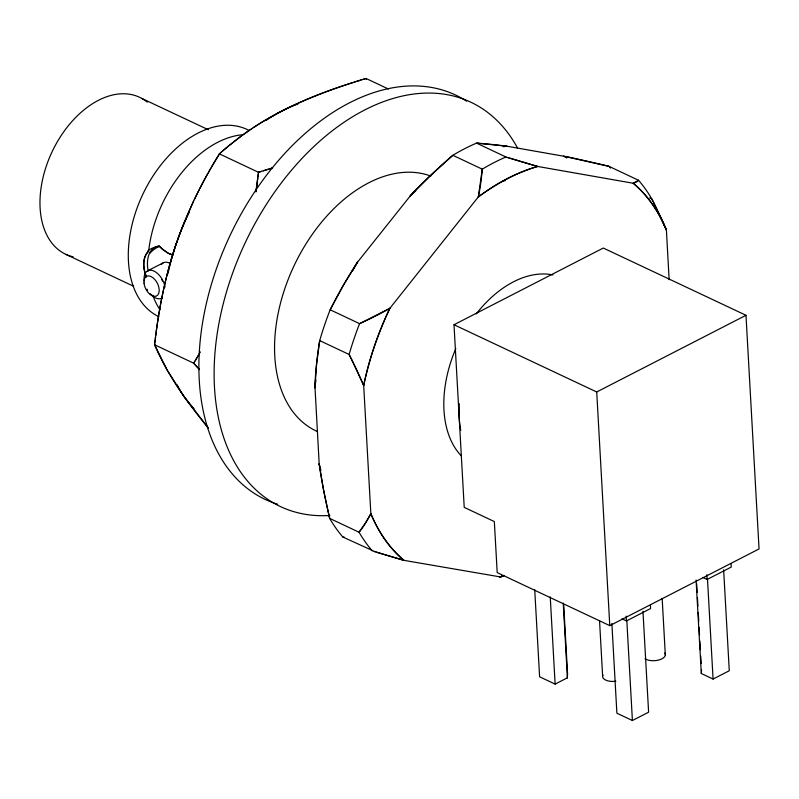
<?xml version="1.0" encoding="UTF-8"?>
<svg xmlns="http://www.w3.org/2000/svg" width="799" height="799" viewBox="0 0 799 799"><rect width="100%" height="100%" fill="white"/><g stroke="black" fill="none" stroke-linecap="round" stroke-linejoin="round"><path stroke-width="1.2" d="M314.976 386.906L319.181 463.869L323.605 490.196L329.637 518.371A233.388 150.631 -64.8 0 0 342.861 537.028L375.091 551.749M410.946 195.076L357.692 261.942L343.54 285.013L330.157 309.782A233.388 150.631 -64.8 0 0 319.7 340.604L316.584 364.474L314.936 387.934A214.322 138.327 -64.8 0 1 315.895 380.104M315.026 385.887L315.066 384.888M481.977 172.604L482.266 169.168A233.388 150.631 -64.8 0 1 505.947 156.994L508.753 157.852M157.922 352.239L154.577 344.759L154.696 343.67M258.347 173.383L258.467 172.284L272.659 167.88L271.57 168.229M183.101 395.185L166.921 369.617L154.577 344.759L156.175 331.935A409.897 308.354 -80 0 1 161.977 296.988M259.445 171.995L258.467 172.284L257.947 176.709M154.826 342.571L155.096 340.344M258.217 174.482L256.869 185.108M155.236 339.225L155.515 336.958M257.807 177.827L255.91 191.93M155.665 335.81L155.965 333.503M156.125 332.334C160.229 301.573 166.731 271.061 176.939 241.727M500.314 576.918L403.984 560.359C389.173 547.864 378.267 531.415 370.846 513.627L363.685 385.498C369.298 358.821 378.217 332.913 389.882 308.284L478.311 196.944C496.279 183.66 516.144 172.774 537.647 166.452L633.227 183.251L638.571 180.294A233.388 150.631 -64.8 0 1 651.804 198.941L653.742 202.756A264.589 154.846 62.8 0 1 666.396 229.972L669.143 279.73M176.09 244.184L181.573 229.063M177.358 240.519C188.194 210.007 202.537 180.624 219.915 153.368M181.992 227.975L193.658 200.939M194.367 199.45L199.141 189.782M374.292 551.51L403.984 560.359A222.382 143.52 -64.8 0 1 370.846 513.627L365.403 523.165L359.061 532.244A233.388 150.631 -64.8 0 0 372.284 550.891M199.8 188.494L204.894 178.846M205.513 177.718L207.94 173.323M208.529 172.264L210.886 168.11M211.475 167.101L214.342 162.187M199.84 352.928L200.409 351.95M198.701 354.866L199.271 353.897M199.41 353.647L193.688 363.195L199.251 369.358M198.132 355.825L195.336 360.489M214.911 161.228L219.355 153.857L228.314 146.177M194.786 361.398L193.688 363.195L194.327 363.895M478.241 143.251L476.524 143.131A233.388 150.631 -64.8 0 0 452.843 155.296L430.311 175.76L410.097 195.965A214.322 138.327 -64.8 0 1 415.77 190.831M411.785 194.197L412.614 193.328M220.474 152.869L221.603 151.87M222.182 151.371L223.35 150.352M223.95 149.842L226.397 147.765M227.026 147.236L240.819 136.399M228.963 145.638L235.266 140.604M236.025 140.015C270.591 113.049 311.44 95.72 352.948 82.537M241.678 135.77L250.167 129.768M251.226 129.058L252.314 128.329M253.423 127.59L260.794 122.896M261.463 122.487L262.841 121.638M263.55 121.218L275.435 114.427M503.02 575.689L500.544 576.838M276.314 113.947L281.837 111.051A324.973 159.53 -3.2 0 1 322.037 93.333M147.535 270.891L163.096 262.901M454.002 324.734L603.285 248.04L745.986 315.285L759.05 548.943L609.777 625.647L497.198 572.593L494.341 521.567L464.219 507.375L454.002 324.734L596.713 391.979L745.986 315.285M622.051 618.855L626.456 620.933L650.596 608.528L650.396 604.933M702.95 577.507L707.125 579.475L731.265 567.07L731.065 563.485M534.721 589.562L539.605 676.783L555.125 684.104L567.41 677.792L563.225 603.025M611.874 623.49L616.888 713.207L632.409 720.518L648.608 712.199L642.965 611.265M696.079 580.064L701.312 673.517L713.078 679.07L729.277 670.741L723.634 569.817M360.469 323.235L389.882 308.284A222.382 143.52 -64.8 0 0 363.685 385.498A264.329 154.696 62.8 0 0 351.041 358.312L349.123 354.466L319.7 340.604M350.481 357.143L349.123 354.466A233.388 150.631 -64.8 0 1 359.58 323.645L363.405 321.887A264.649 189.952 -35.3 0 0 389.902 308.314M503.07 575.66A264.649 35.076 18.7 0 1 499.615 577.168L504.159 575.58M353.987 82.207L355.026 81.878M269.493 168.889L270.531 168.559M356.054 81.548L361.118 79.98M268.464 169.218L263.4 170.786M364.094 79.071L351.979 82.846A404.963 198.791 -3.2 0 0 321.987 93.303M260.424 171.695L261.413 171.395M363.215 79.341L366.052 78.482L388.404 89.009M365.073 78.771L366.052 78.482L366.491 79.491M342.861 537.028L344.259 537.128M477.223 143.181L506.906 146.217L564.464 156.354M633.277 183.261A264.189 35.016 18.7 0 0 638.081 180.724L638.571 180.294L609.148 166.422L563.555 156.165A214.322 138.327 -64.8 0 1 566.771 157.962M565.362 156.544L566.251 156.734M173.103 254.951L170.447 254.172A26.796 15.68 62.8 0 1 167.62 252.844L162.986 249.598M172.784 254.881L170.297 254.122A26.487 15.501 62.8 0 1 167.77 252.923L162.716 249.368A42.007 24.579 62.8 0 1 159.051 245.942A33.029 19.326 62.8 0 0 148.165 271.121M412.494 193.248A465.288 333.952 -35.3 0 1 452.823 155.286L482.266 169.168L478.311 196.944A222.382 143.52 -64.8 0 1 537.647 166.452L507.944 157.613M649.617 197.922L651.804 198.941M476.524 143.131L505.947 156.994M141.773 98.417L208.329 129.738M219.355 153.857L258.467 172.284M359.58 323.645L330.157 309.782L331.695 306.766A454.891 326.491 -35.3 0 1 357.622 261.922A214.322 138.327 -64.8 0 0 352.289 271.44M66.007 254.422L133.573 286.242M154.577 344.759L193.688 363.195M329.637 518.371L359.061 532.244L360.669 530.097A264.589 154.846 62.8 0 0 370.876 513.667M194.966 364.604L196.254 366.022M196.904 366.741L197.553 367.47M198.212 368.189L199.53 369.657M207.91 427.535L183.61 395.914M176.329 385.158L184.659 397.403A324.714 84.864 38.5 0 0 208.339 428.014M175.94 384.549L168.09 371.705M167.59 370.836L162.926 362.327M162.567 361.627L158.192 352.808M652.254 199.83L653.163 201.618M653.612 202.517L666.366 229.972A222.382 143.52 -64.8 0 0 633.227 183.251C648.039 195.735 658.945 212.184 666.366 229.972M350.941 358.042L363.685 385.498M707.505 579.385L713.078 679.07M706.865 574.691L707.125 579.475M696.668 583.769L697.157 592.488M697.427 597.472L697.917 606.201M698.266 612.424L698.755 621.153M699.105 627.385L699.524 634.855M699.874 641.088L700.353 649.807M700.703 656.039L701.123 663.52M662.161 598.421L665.337 655.13M626.835 620.833L632.409 720.518M626.186 616.139L626.456 620.933M596.713 391.979L609.777 625.647M599.53 620.513L602.626 675.994M563.675 604.234L567.57 674.016M550.241 596.873L555.125 684.104M502.621 180.914A177.248 114.397 -64.8 0 1 505.038 180.734M320.938 470.311A214.322 138.327 -64.8 0 1 319.181 463.869M503.32 146.686A214.322 138.327 -64.8 0 1 506.906 146.217A454.891 60.285 18.7 0 0 478.301 143.271M329.697 518.381A460.614 269.563 62.8 0 1 319.111 463.849M609.148 166.422A233.388 150.631 -64.8 0 1 610.526 168.05M314.906 384.778A465.957 272.689 62.8 0 1 319.65 340.564M503.27 576.049A222.382 143.52 -64.8 0 1 499.565 577.148M481.937 172.614A264.189 189.623 -35.3 0 1 478.351 196.934M537.657 166.472A264.649 35.076 18.7 0 1 509.932 158.212M403.994 560.369A264.189 35.016 18.7 0 1 376.299 552.119M461.283 455.849A103.48 66.786 -64.8 0 1 455.81 348.624M476.174 313.977A103.48 66.786 -64.8 0 1 552.998 274.946M565.822 156.514A465.288 61.663 18.7 0 1 608.838 166.242M193.977 408.499A176.14 113.688 -64.8 0 1 177.058 384.719M167.99 273.667A176.14 113.688 -64.8 0 1 189.103 212.584M265.817 120.549A176.14 113.688 -64.8 0 1 297.987 104.01M73.128 256.839A86.751 55.99 -64.8 0 1 52.394 151.121A86.751 55.99 -64.8 0 1 147.286 102.172M162.527 281.068A15.411 9.019 62.8 0 1 161.768 279.54M161.348 264.459A15.411 9.019 62.8 0 1 170.527 263.61M162.547 297.747A15.411 9.019 62.8 0 1 150.202 293.742M147.615 290.197A15.411 9.019 62.8 0 1 147.056 289.228M144.249 280.988A15.411 9.019 62.8 0 1 152.469 270.511A15.411 9.019 62.8 0 1 165.093 287.011M158.891 316.694A103.48 66.786 -64.8 0 1 143.48 192.929A103.48 66.786 -64.8 0 1 249.308 130.577M147.995 250.496A35.595 28.974 59.7 0 1 159.171 246.462A35.595 27.575 -88.4 0 0 149.812 253.283M162.986 249.608A41.947 24.549 62.8 0 1 159.051 245.942M146.307 276.993A32.449 21.543 51 0 1 148.514 251.345M146.407 276.624A32.779 20.854 51.2 0 1 148.424 251.246M160 309.752A103.48 66.786 -64.8 0 1 152.749 295.221M148.614 251.455A103.48 66.786 -64.8 0 1 242.257 134.761M162.047 297.008A324.714 244.264 -80 0 1 176.05 244.164M329.867 515.465A223.48 144.239 -64.8 0 1 249.957 233.078A223.48 144.239 -64.8 0 1 517.502 147.965M317.323 431.49A139.815 90.237 -64.8 0 1 291.975 270.312A139.815 90.237 -64.8 0 1 430.821 176.09M277.682 504.249A223.48 144.239 -64.8 0 1 229.633 236.354A223.48 144.239 -64.8 0 1 466.676 101.223M701.462 669.542A67.156 32.959 -3.4 0 1 701.272 673.517M567.42 677.991A67.156 32.959 -3.4 0 1 567.57 674.216M664.778 652.983A11.226 5.513 -3.2 0 1 659.245 659.894A11.226 5.513 -3.2 0 1 645.003 658.785M615.879 681.257A11.226 5.513 -3.2 0 1 602.975 674.965M460.763 430.311A103.48 66.786 -64.8 0 1 459.255 403.615M256.839 185.108A409.897 308.354 -80 0 1 255.96 191.5M144.02 283.146A11.006 6.442 62.8 0 0 156.224 296.099A11.006 6.442 62.8 0 0 154.497 279.171A11.006 6.442 62.8 0 0 144.02 283.146"/></g></svg>
